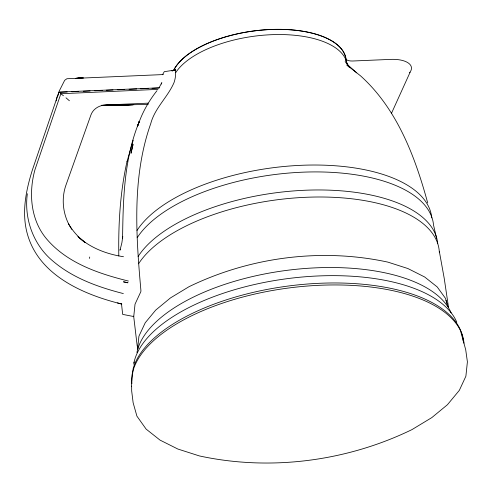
<?xml version="1.0" encoding="UTF-8"?>
<svg xmlns="http://www.w3.org/2000/svg" width="492" height="492" viewBox="0 0 492 492"><rect width="100%" height="100%" fill="white"/><g stroke="black" fill="none" stroke-linecap="round" stroke-linejoin="round"><path stroke-width="0.74" d="M173.762 70.374L171.923 70.946L175.644 69.71L175.57 75.393A42.048 34.895 32.8 0 1 173.99 82.681C167.723 97.213 154.802 107.994 150.7 123.775C131.868 177.181 136.013 235.244 140.927 290.655L140.823 291.707L135.029 304.179L133.75 316.541L122.662 314.376L121.512 303.939M27.343 193.75C23.923 218.737 33.388 244.991 52.976 261.129C72.951 278.152 98.246 287.162 123.338 293.576M137.594 349.086L138.935 336.19L145.238 322.746L155.7 310.108L170.466 297.924L188.94 286.744C249.998 257.058 321.442 247.71 387.893 262.125L407.911 268.546L424.645 276.978L437.228 286.959L445.42 298.269L447.831 306.528M119.98 250.367L121.887 242.784L122.742 236.486L122.582 238.097C123.123 199.801 123.984 160.361 138.227 124.236L137.391 126.352L139.156 121.727M56.156 100.903L57.084 96.776M133.732 364.191L134.156 362.02M127.028 161.524L133.197 140.238M127.102 161.185C120.103 192.218 118.283 224.229 118.806 255.963M137.938 125.608C141.819 113.277 148.775 101.02 156.991 90.669M89.372 258.429L89.735 257.008M120.116 249.536L120.423 249.241M57.632 96.512L58.837 92.299L32.49 169.611C26.162 189.758 21.611 211.455 26.931 232.378L27.029 232.728C37.995 275.114 83.111 294.554 121.831 304.074L117.434 302.9M391.472 113.332L410.094 72.287M162.501 74.766L164.285 71.666L175.066 70.055M161.204 84.052L161.837 82.687L159.273 87.379M175.478 70.067L175.644 69.71M58.948 91.61L64.68 80.301L66.918 78.732L163.387 74.556M75.374 78.505L78.923 77.453L81.758 77.453M77.681 78.412L80.436 78.068M157.957 89.36L60.848 93.738L60.282 93.037M59.114 92.096L159.722 87.804M59.6 92.262L67.232 91.936M71.814 91.746L78.689 91.45M83.271 91.254L90.141 90.959M94.722 90.762L102.361 90.436M106.18 90.276L113.049 89.981M117.631 89.784L124.501 89.495M129.082 89.298L136.721 88.972M140.54 88.806L148.172 88.48M151.991 88.32L158.867 88.025M148.184 103.16L105.663 104.98A17.773 15.523 15.9 0 0 90.928 114.962L65.86 185.386C60.799 199.949 63.234 216.665 71.838 229.395M103.006 105.448L133.762 104.661L101.985 105.423L133.117 104.685L118.56 104.999M116.26 105.048L101.696 105.362L116.696 105.048M118.197 105.017L132.459 104.716L118.67 104.98M101.37 105.313L115.78 105.036M132.219 104.728L148.215 104.433M81.844 78.062L83.142 78.179M123.486 256.719C106.881 254.192 90.497 248.054 77.976 236.584L85.196 242.654M127.895 282.709L123.43 281.824L127.883 282.826M82.582 77.613L83.376 77.859M128.418 281.049C98.763 273.7 67.447 263.214 46.918 239.297C30.572 220.293 28.425 193.092 34.963 169.703L60.848 93.738L63.45 95.749M350.322 67.779L346.897 65.079L360.464 75.786C396.995 108.591 415.094 156.677 427.708 202.944M356.712 72.847L348.047 65.165M85.208 242.661C78.449 237.439 72.662 231.012 68.382 223.608M66.02 97.834L69.415 100.768M345.126 61.506L349.418 67.422M347.284 63.622L348.496 65.897M446.982 303.373L446.016 300.274M346.442 61.943L345.322 58.499A88.505 40.319 -7.6 0 0 263.614 35.184A88.505 40.319 -7.6 0 0 175.718 72.644M133.75 316.541L133.676 316.116M460.967 332.414L465.703 349.72L467.4 361.829L465.887 376.214L459.337 390.353L447.437 404.719L431.804 417.61L411.964 429.608C346.712 461.336 270.36 471.324 199.346 455.918L177.84 449.03L160.005 440.094L146.13 429.11L136.917 416.146L133.141 402.776L131.684 391.048L131.628 384.301A167.477 76.291 -7.6 0 1 291.196 287.672A167.477 76.291 -7.6 0 1 463.987 343.182M137.975 348.551L137.17 345.71L133.744 316.811M436.662 238.62L433.532 225.084A152.901 69.655 -7.6 0 0 302.211 172.2A152.901 69.655 -7.6 0 0 137.176 237.741M439.338 251.424L444.227 278.392L448.495 307.186M80.337 78.449A7.134 3.247 -7.6 0 1 81.543 78.449M131.948 383.52A167.022 76.088 -7.6 0 1 131.788 382.056L133.16 368.569A167.022 76.088 -7.6 0 1 305.391 284.185A167.022 76.088 -7.6 0 1 463.243 341.042M133.935 362.85A164.334 74.864 -7.6 0 1 289.093 278.423A164.334 74.864 -7.6 0 1 456.767 322.18M136.917 352.536A159.9 72.841 -7.6 0 1 287.882 270.225A159.9 72.841 -7.6 0 1 451.127 312.912M138.092 256.523A154.599 70.424 -7.6 0 1 304.954 190.25A154.599 70.424 -7.6 0 1 437.726 243.725M136.997 230.49A152.065 69.274 -7.6 0 1 301.129 165.306A152.065 69.274 -7.6 0 1 431.73 217.901M173.578 70.497A88.05 40.11 -7.6 0 1 267.015 29.655A88.05 40.11 -7.6 0 1 346.085 59.926A88.05 40.11 -7.6 0 0 267.027 29.717A88.05 40.11 -7.6 0 0 173.584 70.565M346.682 62.595A54.698 54.501 85 0 0 347.45 64.526L345.322 58.499A8.856 4.034 -7.6 0 0 352.789 61.008L390.709 59.384A24.169 11.008 -7.6 0 1 409.621 72.662M138.553 263.786A155.14 70.67 -7.6 0 1 307.562 197.224A155.14 70.67 -7.6 0 1 439.331 252.39M131.592 386.238L131.561 386.552L131.592 386.238M138.978 122.502L139.064 121.875L138.978 122.502M133 144.488L131.026 153.184L133 144.488M138.855 122.317L138.615 123.037L139.076 121.807L138.855 122.317"/></g></svg>
